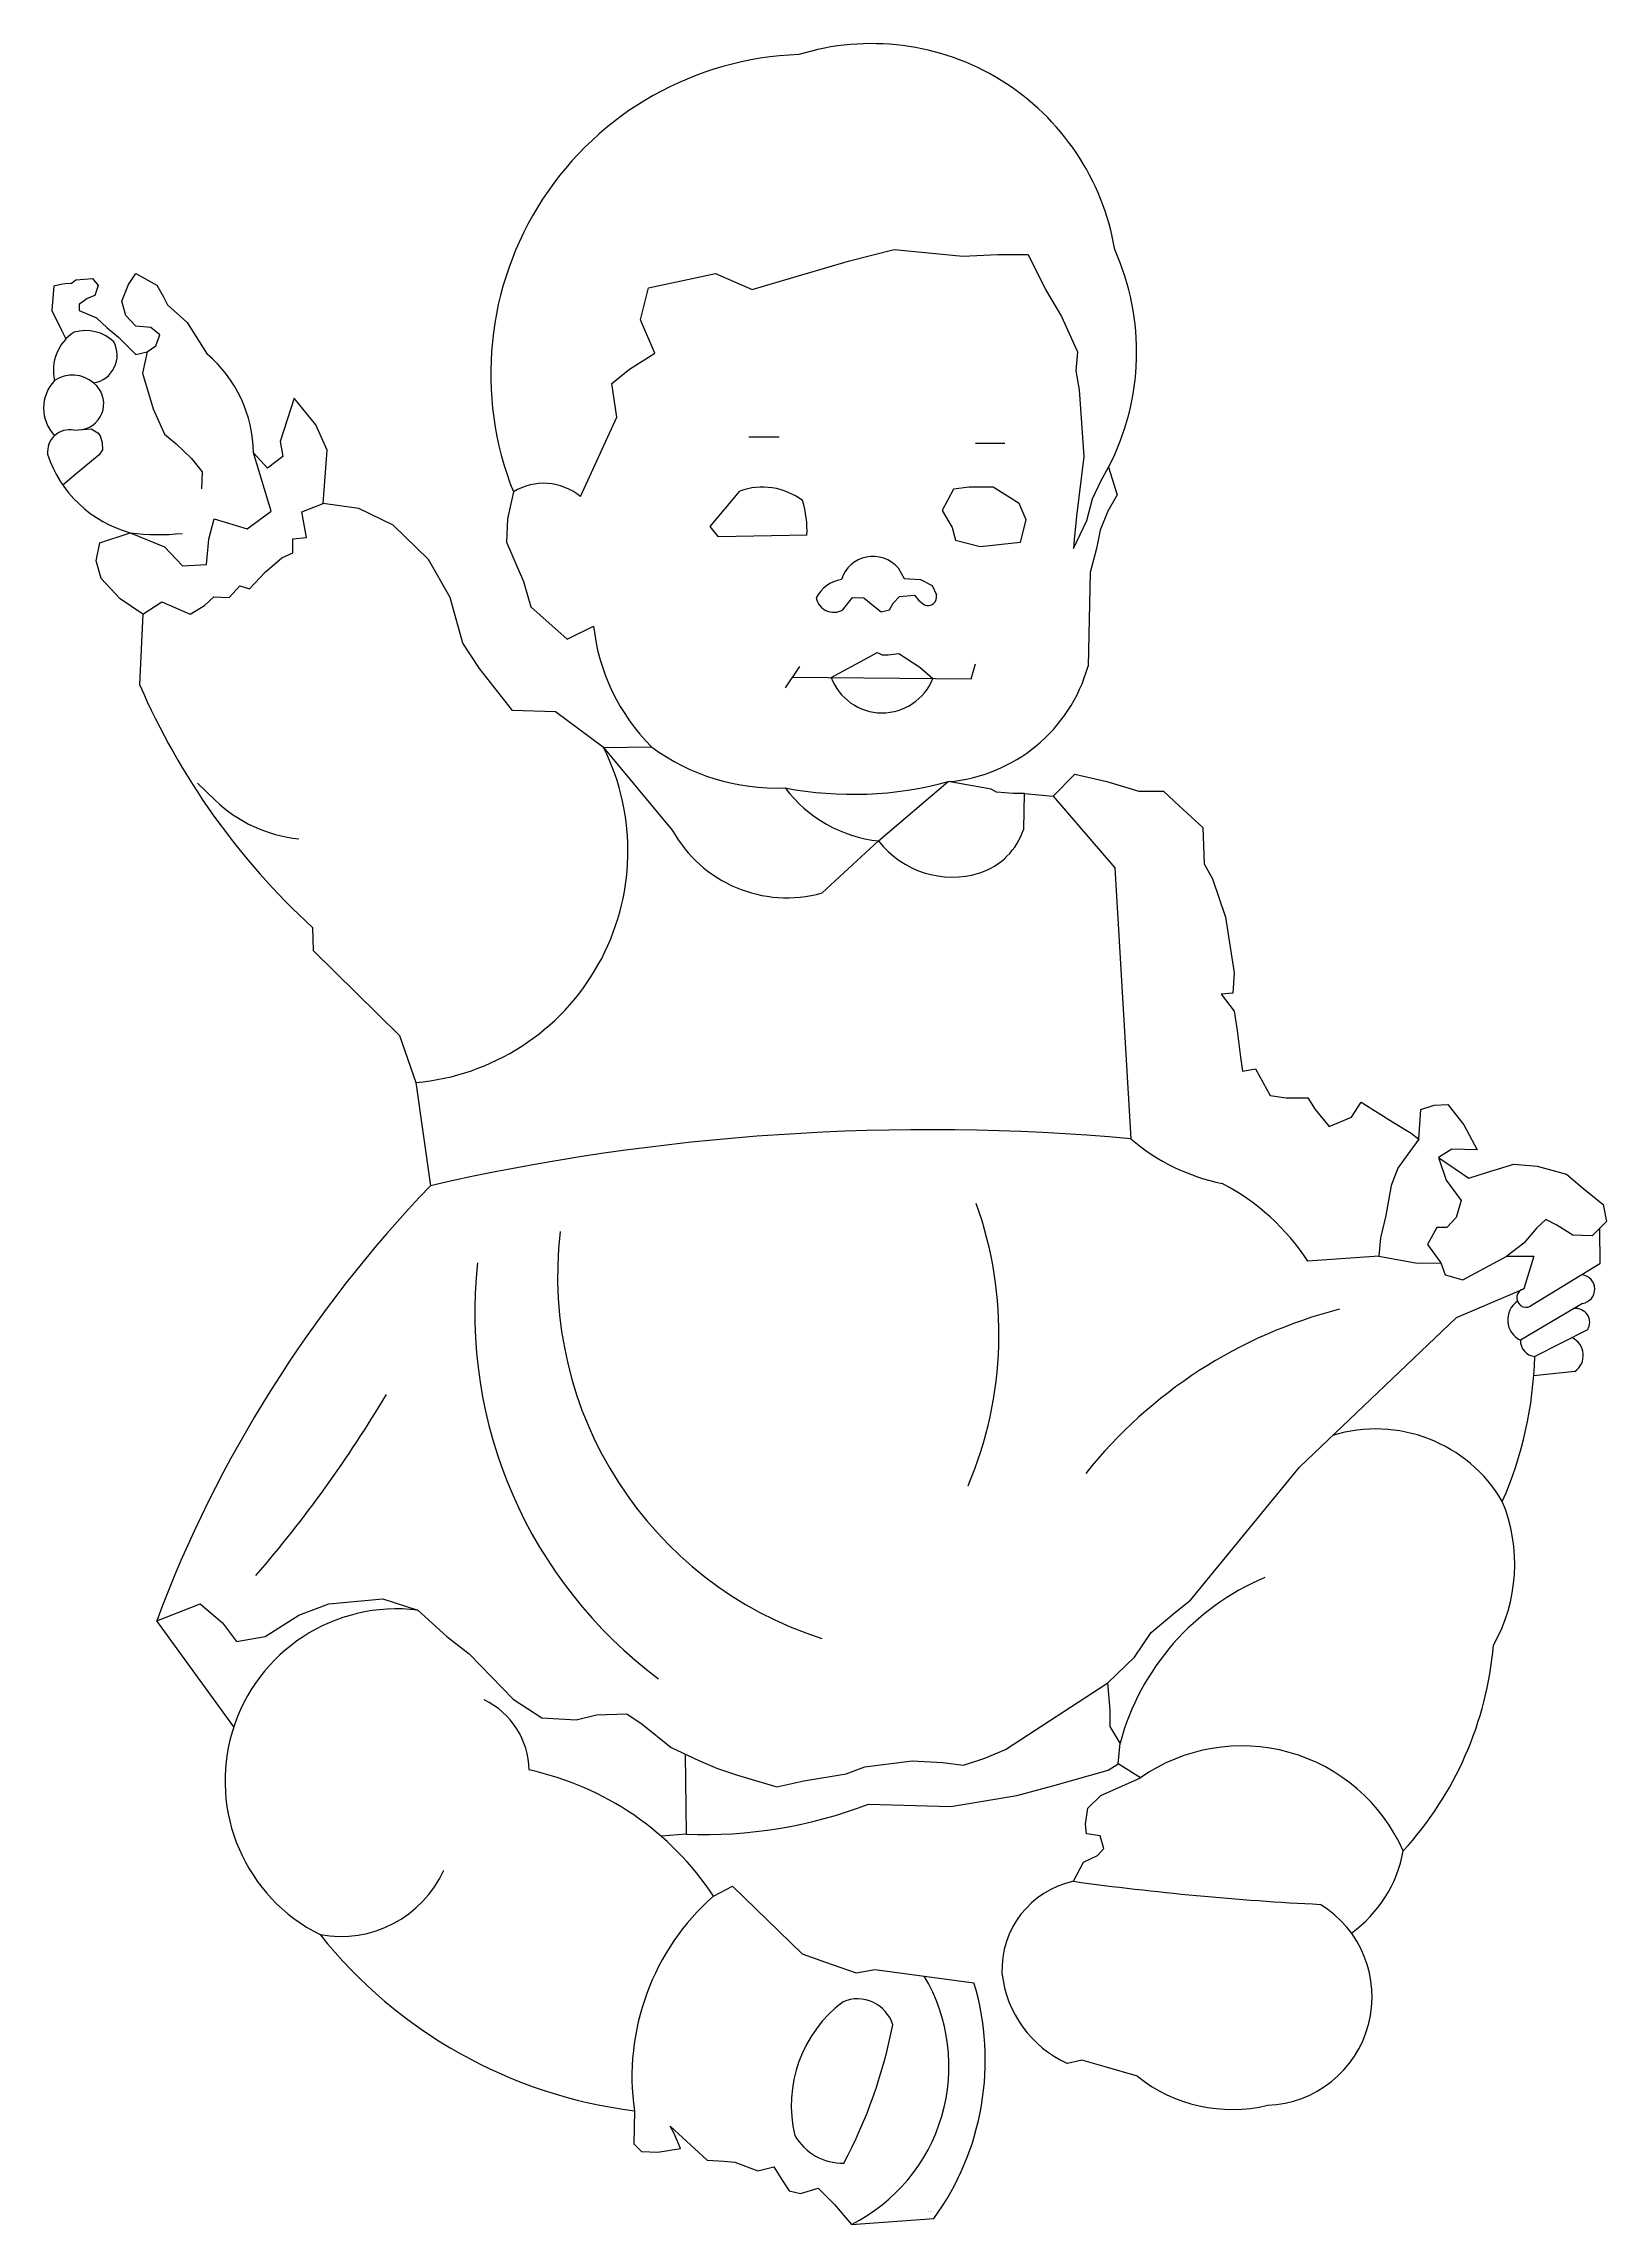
# Model space of a CAD drawing. Extents: x -0.185 to 0.173, y 0 to 0.5.
import ezdxf

# ---------------------------------------------------------------- set-up
doc = ezdxf.new("R2010")
doc.units = 0
doc.header["$MEASUREMENT"] = 0
doc.styles.add('APLUS', font='ARIAL.TTF', dxfattribs={"width": 0.6})

msp = doc.modelspace()

# ---------------------------------------------------------------- linework, layer by layer
for p, q in [((0.0462748812905635, 0.3274639125814013), (0.0512557992029856, 0.3325264929561577)), ((0.0512557992029856, 0.3325264929561577), (0.0586022087459091, 0.3308129483402351)), ((0.0586022087459091, 0.3308129483402351), (0.0586022087459091, 0.3308129483402351)), ((0.0586022087459091, 0.3308129483402351), (0.0659486204250209, 0.3286098199056586)), ((0.0659486204250209, 0.3286098199056586), (0.0715808688805618, 0.3286098199056586)), ((0.0715808688805618, 0.3286098199056586), (0.0752540736520235, 0.3251827306738169)), ((0.0752540736520235, 0.3251827306738169), (0.0806414416470562, 0.3202868887353866)), ((0.0806414416470562, 0.3202868887353866), (0.0808863221075644, 0.3119639588157344)), ((0.0808863221075644, 0.3119639588157344), (0.0828453636554689, 0.3085368695838928)), ((0.0828453636554689, 0.3085368695838928), (0.085783927045406, 0.2997243558455797)), ((0.085783927045406, 0.2997243558455797), (0.0877698053641475, 0.2869435348559748)), ((0.0877698053641475, 0.2869435348559748), (0.0875249249036393, 0.2822924860774878)), ((0.0875249249036393, 0.2822924860774878), (0.0848312419742103, 0.2820476941681608)), ((0.0848312419742103, 0.2820476941681608), (0.0848312419742103, 0.2820476941681608)), ((0.0848312419742103, 0.2820476941681608), (0.0877698053641475, 0.2781310211176651)), ((0.0877698053641475, 0.2781310211176651), (0.0885044467456721, 0.2737247629978889)), ((0.0885044467456721, 0.2737247629978889), (0.0892390881272035, 0.2676049615128132)), ((0.0892390881272035, 0.2676049615128132), (0.0897288469120519, 0.2644226654409217)), ((0.0897288469120519, 0.2644226654409217), (0.092667412438157, 0.2649122492595791)), ((0.092667412438157, 0.2649122492595791), (0.092667412438157, 0.2649122492595791)), ((0.092667412438157, 0.2649122492595791), (0.0960957367491174, 0.2587924477745001)), ((0.0960957367491174, 0.2587924477745001), (0.0997689415205859, 0.2583028627052263)), ((0.0997689415205859, 0.2583028627052263), (0.1046665485945954, 0.2583028627052263)), ((0.1046665485945954, 0.2583028627052263), (0.1063807118181595, 0.2556101504519923)), ((0.1063807118181595, 0.2556101504519923), (0.1095641556686049, 0.2516934774014898)), ((0.1147066432031294, 0.2538966058360732), (0.1169105673477167, 0.2573236950679114)), ((0.1169105673477167, 0.2573236950679114), (0.1247467378116702, 0.2524278531294777)), ((0.1095641556686049, 0.2516934774014898), (0.1147066432031294, 0.2538966058360732)), ((0.1247467378116702, 0.2524278531294777), (0.1283780567754725, 0.2501590965019171)), ((0.1283780567754725, 0.2501590965019171), (0.1301845708130088, 0.248799958669594)), ((0.1301845708130088, 0.248799958669594), (0.1266804379114701, 0.2439684146739891)), ((0.1253512839786004, 0.2421565853629797), (0.1237804666652895, 0.2381705618792555)), ((0.1266804379114701, 0.2439684146739891), (0.1253512839786004, 0.2421565853629797)), ((0.1237804666652895, 0.2381705618792555), (0.122572143354546, 0.2312856107475534)), ((0.122572143354546, 0.2312856107475534), (0.121363822179991, 0.2262124889268539)), ((0.121363822179991, 0.2262124889268539), (0.1210013260412351, 0.2219848876180455)), ((0.1210013260412351, 0.2219848876180455), (0.1047233430884538, 0.220807823686519))]:
    msp.add_line(p, q)
for points in [[(-0.0621560269497372, 0.3961649344571376), (-0.05382428619995099, 0.4143805836396521), (-0.054921394117758, 0.4220575678743695), (-0.0508986658732216, 0.4253477051603873), (-0.0450474252197627, 0.429003411411974), (-0.04833874661088901, 0.4366803970296908), (-0.0465102342019665, 0.4439918109158536), (-0.0311507280772174, 0.4472819468188685), (-0.0227395705237341, 0.4436262405672921), (-0.0165226264435702, 0.4454540936930819), (-0.0004317134654178, 0.4502065123733288), (0.009807956496988, 0.4527655075792413), (0.0255331660484422, 0.451303224802006), (0.0335786225375286, 0.451668795150564), (0.0405269711087876, 0.451668795150564), (0.04454969935332401, 0.4436262405672921), (0.0482067241711622, 0.437411537726807), (0.0518637513513085, 0.4293689817605321), (0.0514980479246035, 0.4249821334288331), (0.0522294524157054, 0.4205952850971376), (0.0533022734947887, 0.4053507798670406), (0.051624733518153, 0.391667176533454), (0.0511177076675575, 0.3862186029621634), (0.0509339313996273, 0.3842437164445647), (0.0540331110331368, 0.3906534884914922), (0.0553006780219506, 0.3955952180417968), (0.0572020273240308, 0.3996499702096337), (0.0590156355772027, 0.4028822292000547)], [(-0.182898338925733, 0.4444859171611756), (-0.1813390084958729, 0.4448638009063303), (-0.1803601745022973, 0.444994265212935), (-0.1788592998420899, 0.4450594973662374), (-0.1778804679846821, 0.4458422807046058), (-0.174095648051523, 0.4461684402204912), (-0.1727252830239145, 0.4445376413904451), (-0.1735083493643161, 0.4422545222780054), (-0.1752702475621049, 0.4415369710929256), (-0.1763143353038995, 0.4408194199078493), (-0.1771506879835681, 0.4402446350191754), (-0.1770974016442874, 0.4387972281580028), (-0.1731168161941153, 0.4371011971746509), (-0.1707023634247191, 0.4348180793128308), (-0.1680921451383166, 0.4326654245069856), (-0.165547180600133, 0.4301866101852621), (-0.1641115596881377, 0.4287515065644964), (-0.1615142780796149, 0.4293436822012496), (-0.1595308884051501, 0.4307002483604494), (-0.1585913878081697, 0.4332046790586355), (-0.1606791659631521, 0.4348742995240963), (-0.1641240007733395, 0.4351873538303439), (-0.1664205558893503, 0.4376917845285335), (-0.1673600564863239, 0.4409266740240235), (-0.1657942228700837, 0.4447876708814026), (-0.1641240007733395, 0.4472921003289724)], [(-0.1641240007733395, 0.4472921003289724), (-0.1592815241125918, 0.4446422066812712), (-0.157800056605382, 0.4419580161284312), (-0.1568741399474051, 0.4401068499280459), (-0.1523371470416722, 0.4360342850375658), (-0.1477349431112215, 0.4288219262747754)], [(-0.182898338925733, 0.4444859171611756), (-0.1834154286065495, 0.4387999882684811), (-0.1811672151385676, 0.4343051840038052), (-0.1801571729709892, 0.4322858286770063)], [(-0.1615142780796149, 0.4293436822012496), (-0.162558857141738, 0.4244710154359946), (-0.1601274580933493, 0.4162446368570484), (-0.1575090304850966, 0.4104487787955251), (-0.1548906028768438, 0.4082052204328097), (-0.1513370217884516, 0.4048398841393427), (-0.148905624876224, 0.4018484734059243), (-0.149092655572256, 0.3979222468964685)], [(-0.0568184467934337, 0.338611284684723), (-0.0678596172532176, 0.3468293191508116), (-0.0777544092148834, 0.3471202375461476), (-0.08532101784841001, 0.3567205458428889), (-0.0891043210970825, 0.3625389137496406), (-0.0920145545296111, 0.3730119772323964), (-0.0969619515785314, 0.3817395303431334), (-0.1051106039079163, 0.3895943270172364), (-0.112968234389372, 0.393376267407243), (-0.1211168867187502, 0.3945399409885899), (-0.1202438169026131, 0.4067585148433713), (-0.1228630284872126, 0.4125768827501128), (-0.1278104233999581, 0.4186861703028133), (-0.1278104233999581, 0.4186861703028133), (-0.1310116808165907, 0.4087949436107293), (-0.1304296349845576, 0.4053039228666817), (-0.1339219142491193, 0.402685657308645), (-0.1339219142491193, 0.402685657308645), (-0.1371231716657655, 0.4061766780526996)], [(-0.1783790128587185, 0.4113822976823182), (-0.1743620312530347, 0.4116615853448003), (-0.1728583966542795, 0.4107804622842158), (-0.1722880506545959, 0.4100548308663507), (-0.1718214052869727, 0.4084999069354673), (-0.1717695560390333, 0.4068413219094446), (-0.1725450175952004, 0.4056999405660693)], [(-0.1725450175952004, 0.4056999405660693), (-0.1777806551917549, 0.4013634043126025), (-0.1808764694925426, 0.3987992255088262)], [(-0.1625352289062691, 0.3692223130352867), (-0.1677133991137243, 0.3727194155270642), (-0.1720787503306047, 0.377374111103075), (-0.1732428441308592, 0.3814469686377978), (-0.1723697743147154, 0.3855198261725206), (-0.1653852136494103, 0.3878471733352213), (-0.1575275831679546, 0.3846470709865027), (-0.1534532559351782, 0.3802832950564543), (-0.147923813054218, 0.3805742134517833), (-0.1473417672221849, 0.3863925813585317), (-0.1461776734219371, 0.3910472769345391), (-0.1386110669245921, 0.3887199285212324), (-0.1330816219074572, 0.392792787306568), (-0.1371231716657655, 0.4061766780526996)], [(-0.0165936648088623, 0.4097954117471839), (-0.0235534757466303, 0.4097954117471839)], [(0.0284403998078098, 0.4083630257159337), (0.0351955096071056, 0.4083630257159337)], [(0.0590156355772027, 0.4028822292000547), (0.0609777703070064, 0.3965634371313817), (0.0588066428624732, 0.3928015053537425), (0.0570697400523754, 0.3884608133018616), (0.0562012886473231, 0.3842648113185336), (0.0547538696389003, 0.3787666024700147), (0.0543051724165194, 0.3572497829568877)], [(-0.0775154950921096, 0.3972347017515471), (-0.078882130357555, 0.3910560224952781), (-0.0791144372900015, 0.3857148873192713), (-0.0751652194385673, 0.3766581794662895), (-0.07353907091150298, 0.3708525978619775), (-0.0651760170714125, 0.3634214537586406), (-0.0591360346918735, 0.3664403567931799)], [(-0.0101761305267463, 0.3872715258452813), (-0.0304632574578714, 0.3869061232362499), (-0.0324002387229935, 0.3893208046965256), (-0.0255958708564418, 0.3974060987340926)], [(0.0208274276246301, 0.3929526548561975), (0.0230969964375121, 0.3890633690550296), (0.0239075553545802, 0.3861464050168052), (0.0239075553545802, 0.3861464050168052), (0.0295814763187286, 0.38468792237239), (0.0388218595085926, 0.3856602441353334), (0.0401187550575942, 0.3908459577031419), (0.0384976350872969, 0.3945731898771514), (0.0324994918380274, 0.3983004220511643), (0.026987683084544, 0.3983004220511643), (0.02342121872264, 0.3978142611696961), (0.0208274276246301, 0.3929526548561975)], [(-0.1625352289062691, 0.3692223130352867), (-0.1581548667852368, 0.3720064966252691), (-0.1516850068880897, 0.3691873182861749), (-0.1483671313870962, 0.3711773266726685), (-0.1462105107093177, 0.3731673350591552), (-0.1427267398311349, 0.3730015008185125), (-0.1402383326713547, 0.3756548461675768), (-0.1380817141297509, 0.3749915092049992), (-0.1344320500105741, 0.3788056917373402), (-0.1344320500105741, 0.3788056917373402), (-0.1306164905142081, 0.3821223727983659), (-0.128128083354421, 0.3832832112322486), (-0.128128083354421, 0.3864340580526316), (-0.128128083354421, 0.3864340580526316), (-0.1250001480202716, 0.3867291860228876), (-0.1260489353478312, 0.3926701668662549), (-0.1211168867187502, 0.3945399409885899)], [(0.0107330677538341, 0.3797710950901588), (0.0121471517460168, 0.3773478256468238), (0.0158843734201809, 0.3771458861096721), (0.0158843734201809, 0.3771458861096721), (0.0185105297108222, 0.3757323118508598), (0.0195205903155634, 0.3736119517132421)], [(-0.0019936860395952, 0.3701789858347649), (0.0002284468636113, 0.3730061343524067), (0.0028546010180779, 0.3729051645838377), (0.0049757270063487, 0.3711886822699037), (0.0068149955421772, 0.369700287931351), (0.0087129486805196, 0.3701789858347649), (0.0096220023703181, 0.3716935298621599), (0.011036086362494, 0.3732080726389455), (0.0144702894280049, 0.3735109819446662), (0.0154803500327461, 0.3722993472229954), (0.0167934271099862, 0.3712896507878667)], [(-0.1625352289062691, 0.3692223130352867), (-0.1632629255817449, 0.3530368964010606)], [(-0.0046171020045939, 0.3546616901542137), (0.0038298547817821, 0.3592416059878259), (0.0059566449538102, 0.3603947455420966), (0.0070514165450669, 0.3598454298660605), (0.0084608479473421, 0.3598454298660605), (0.0084608479473421, 0.3598454298660605), (0.0108770203378846, 0.3601473424304877), (0.0157093608466337, 0.3570275809322401), (0.0187009674302105, 0.3544297526698167)], [(-0.0118937757161177, 0.3571977460576007), (-0.0151582083823612, 0.3523028620913599)], [(-0.013525992049236, 0.3547503040744803), (0.0274834445220903, 0.3543423961393322), (0.0285035793297633, 0.3578096063970551)], [(-0.0568184467934337, 0.338611284684723), (-0.0458410710740996, 0.3387673566134696)], [(-0.0568184467934337, 0.338611284684723), (-0.0410658113067098, 0.3196875045454949)], [(-0.1459061270846102, 0.3265042220444573), (-0.1499911544196883, 0.3304380285401256)], [(0.0062538199399887, 0.3171912128590857), (0.0222104964869922, 0.3307857499339867)], [(0.0395287434277037, 0.3199163836112981), (0.0397314728763379, 0.3280501753036404), (0.0371329907372688, 0.3280501753036404), (0.0332917586856282, 0.3283889848047726), (0.0320490066368821, 0.3290666050576668), (0.0222104964869922, 0.3307857499339867)], [(0.0397314728763379, 0.3280501753036404), (0.0462748812905703, 0.3274639125813945), (0.0604238258616119, 0.3110388040516625), (0.0640941873836983, 0.2488809911109464)], [(0.0062538199399887, 0.3171912128590857), (-0.0067215419399371, 0.3052681108940767)], [(-0.1235799161154557, 0.2973412411947684), (-0.1234627917575569, 0.2920643364282917), (-0.1036732056980369, 0.2725728026900791), (-0.0998899024493645, 0.2618088208119841)], [(-0.0998899024493645, 0.2618088208119841), (-0.0965578192461655, 0.2381440413071165)], [(0.1301845708130225, 0.2487999586695975), (0.1306058480887045, 0.2556139073037574), (0.1336985621637783, 0.2565800322622682), (0.1367912783750403, 0.2567732575040909), (0.1404638764727048, 0.2521358567027708), (0.1435565905477785, 0.2463391069517404), (0.1377577503218992, 0.2465323321935596), (0.1346650362468255, 0.2446000822765518), (0.1364046883145838, 0.2393830070003731), (0.1398839924501141, 0.2347456074496727), (0.1387242244049327, 0.2308811063650305), (0.1365979822767179, 0.2285624072149867), (0.1342784461863621, 0.2285624072149867), (0.132152204058154, 0.224697907380971), (0.1352449202694025, 0.2204469570632963), (0.1362113943524497, 0.2177418074296072), (0.1402705825105707, 0.2165824572292703), (0.150321904856705, 0.2219927564966656), (0.1565073351430408, 0.2219927564966656), (0.1542182780024945, 0.2145092503337624)], [(0.1346650362468255, 0.2446000822765518), (0.1416350388771622, 0.2398555736811908), (0.1456967712201093, 0.2411866735378998), (0.1519387802465956, 0.2431065998805529), (0.1573405204293484, 0.2426266182948931), (0.1640626861325005, 0.2408266873486584), (0.1676638462543357, 0.2377068082924685), (0.1724653916593215, 0.2338669556071658), (0.1724653916593215, 0.2338669556071658), (0.1731856245381557, 0.2299071075254482), (0.1699445808557444, 0.2266672318222237), (0.165503149754001, 0.2267872272186421), (0.1617819515310918, 0.2290671397505332), (0.15926113859134, 0.2303870891111114), (0.1572204823282608, 0.2284671627684584), (0.1542195148480111, 0.2249872975230236), (0.150321904856705, 0.2219927564966656)], [(0.1715651026969569, 0.2282871696738393), (0.1716877576128315, 0.2201952279845971), (0.1557724972333876, 0.2104979944128329)], [(0.121001326041242, 0.2219848876180488), (0.1298116458662428, 0.220393893407922), (0.1352449202694025, 0.2204469570632963)], [(-0.1593424798760224, 0.1384058935548974), (-0.1493982226380985, 0.1422659524499574), (-0.1442283771059488, 0.1379593021774639), (-0.1410690293133788, 0.133652651904967), (-0.1344631164086017, 0.1348010917275123), (-0.1267083513146392, 0.1396819625365866), (-0.1198152253625538, 0.1422659524499574), (-0.1074650429672124, 0.1434143922724993), (-0.0994230626897806, 0.1408304023591285), (-0.0928171519211713, 0.1348010917275123), (-0.0876473085252032, 0.1307815517233057), (-0.0775948326443731, 0.120445592069802), (-0.0709889218757638, 0.1161389417973051), (-0.0631515957409467, 0.1156790976374944), (-0.0584748093845538, 0.1168124562764391), (-0.0515304899903653, 0.1170957946855591), (-0.0479874701528498, 0.1146874100790409), (-0.0413265934564867, 0.1093039615465357), (-0.0349491573217402, 0.1063288976205487), (-0.0306975339439743, 0.1044871923334995), (-0.0260797231164616, 0.1029721180447413), (-0.0171321155744753, 0.1002888041740235), (-0.0108687917904153, 0.1017199045715726), (-0.0012053775249139, 0.103329893144132), (0.0030894734971115, 0.1049398817166845), (0.0139528180404257, 0.1062863941703581), (0.0209285947527244, 0.1059333163863046), (0.025696847864985, 0.105315433078095), (0.0306417007290654, 0.1069042774785644), (0.0353216528973253, 0.1088461984124779), (0.0588080783723069, 0.1241806080805123), (0.0649091190516903, 0.1300535666453052), (0.0687505155888319, 0.1357006426212775), (0.0743996270125307, 0.1404441857407548), (0.0777890942939876, 0.1431547818090207), (0.1027720558570551, 0.1736388838468854), (0.1388105963826035, 0.2079490855410993), (0.1542182780024945, 0.2145092503337624)], [(0.1677388025109559, 0.211159516730959), (0.1534535998594567, 0.2027111074618102)], [(0.1688868579067326, 0.2051260077799623), (0.1567316997755519, 0.1989650084882506)], [(0.1659794549065242, 0.1955466147924941), (0.156517252123138, 0.194556741173248)], [(-0.1416554496961971, 0.114112965457217), (-0.1593424798760224, 0.1384058935548974)], [(0.0039401305615491, 0.0963762256417382), (0.0228536241168053, 0.0957856082730619), (0.0379591010108358, 0.0983022800049194), (0.0462111655885919, 0.1005393214053912), (0.0589389276567951, 0.1041745144627979), (0.0611767764020153, 0.1055726661197258), (0.0616242602768015, 0.1103490216626279), (0.0616242602768015, 0.1103490216626279), (0.0593864115315882, 0.1141240298857273), (0.0593864115315882, 0.1178990368582105), (0.0588080783723069, 0.1241806080805123)], [(-0.0381378753891066, 0.1078164295835422), (-0.0379158156897987, 0.0894627917207028), (-0.0436318375950308, 0.0889866276643145)], [(0.0663336250884286, 0.102404833777974), (0.0611767764020153, 0.1055726661197258)], [(0.0509445285489673, 0.0786567215970672), (0.0532667199052756, 0.083057204370142), (0.0564206653104073, 0.0845650688551523), (0.0579290742610494, 0.0862100121570894), (0.0571063049657308, 0.0890886635607926), (0.05394881350953, 0.0895577235131214), (0.0536745563656944, 0.0917509820827828), (0.0542230685171841, 0.09545210513745801), (0.0572398864184887, 0.09833075654116802), (0.0663336250884286, 0.102404833777974)], [(-0.031640422515047, 0.0752797420645907), (-0.0272686542274303, 0.0775719369005), (-0.011290308317734, 0.0620691342305934), (-0.0059255709642903, 0.0601540290143044), (0.0011006274616852, 0.057645815029208), (0.005353261819521, 0.0584314949674412), (0.0281151820649767, 0.0554099481297595)], [(0.065604038252705, 0.0339507132504271), (0.0581858873970332, 0.0360972988147052), (0.0528578704336057, 0.0376390636726042), (0.0495964502387294, 0.0368778748150648), (0.0495964502387294, 0.0368778748150648)], [(-0.0497700059406424, 0.0260502615727108), (-0.0499240647702524, 0.018498925726175), (-0.0481177533508876, 0.0166932657060475), (-0.0443661851231137, 0.0165543684928135), (-0.03922514377931, 0.0173877505215702), (-0.0406146147591786, 0.020860173348605), (-0.0415872431633832, 0.0225269361555055), (-0.033111476167456, 0.0147487084726928), (-0.029220960414463, 0.0144709152968446), (-0.0267326000123958, 0.014293239743623), (-0.0267326000123958, 0.014293239743623), (-0.0214399267723022, 0.0122485636370357), (-0.0177852191431422, 0.0131952077433131), (-0.0158399601985583, 0.0101394753053535), (-0.0142722319739379, 0.0076767913510026), (-0.0116715493951203, 0.007083742867394), (-0.007642086116915, 0.0083338152852328), (-0.003890517889141, 0.0045835980317437), (2.67e-14, 1.109e-13), (0.0188951139026317, 0.0013116665280352)]]:
    msp.add_lwpolyline(points)
for centre, radius, start, end in [((0.0046280235758831, 0.443422726911909), 0.0565772730882159, 9.508266361730364, 107.1707224937509), ((-0.0095164034340479, 0.4243259552462979), 0.0731970797384639, 92.00295063633757, 201.7226393018308), ((0.0077339828143244, 0.4292973588661844), 0.0576850672650307, 332.7470481126268, 24.00949372620459), ((-0.1727826378112536, 0.4251779394932533), 0.0102423560507675, 122.3773426872457, 193.4705242478995), ((-0.1756312015746098, 0.4248699921739579), 0.0093378507177444, 46.1633832677487, 106.3979691145197), ((-0.1748259304400798, 0.4285522812727079), 0.0064329272540356, 279.2271500881897, 28.33534359262651), ((-0.1675962574474805, 0.4057057209086843), 0.0304767248517817, 0.8854275145260254, 49.33101272244243), ((-0.1760675049337047, 0.4164461813148279), 0.0092105958972487, 136.4511351665887, 223.4813525063551), ((-0.1786650252924615, 0.4164821863862838), 0.0075130472749169, 49.58745694719025, 122.8755239230264), ((-0.1775105103829371, 0.4174478953398467), 0.0060346086979263, 280.88908704491, 51.99015712314142), ((-0.1792876993694689, 0.4063630683338867), 0.0051008209561791, 79.73826139818318, 185.7788051915802), ((-0.1582470131804596, 0.4143758012420155), 0.0274722042172098, 198.08104209723, 254.9398139156489), ((-0.0705879721492889, 0.3858997469833724), 0.0132842679030481, 50.59991618766448, 121.4317963627117), ((-0.0204280192631929, 0.382991189174342), 0.0153132722729634, 53.02139947949065, 109.7231318924903), ((-0.0333669188641347, 0.3882813066495149), 0.0232127620282971, 357.5067835046843, 17.40383848334297), ((-0.1588392703866746, 0.4378896796364044), 0.0504688201774466, 262.5475860017611, 276.0438247863802), ((0.0049565189564089, 0.3747938860284336), 0.0076250328558764, 40.74895359219197, 162.0336912339133), ((-0.001033175462039, 0.3694019441078612), 0.0078463455400364, 99.26690831786972, 153.4820619176478), ((-0.0040574873936888, 0.3736903537776059), 0.0040729572621276, 191.1151308737647, 300.4448206168216), ((0.0175314783710232, 0.3731853844879667), 0.0020343367286727, 248.7279309793117, 12.10381612786127), ((-0.0130441716342787, 0.3715541551972181), 0.04637467815777599, 186.3309579855017, 224.991175605594), ((0.0191683602902311, 0.3671688291103316), 0.036510040303894, 274.7796136433627, 344.2357414788917), ((-0.0128743314267502, 0.4182035304491222), 0.1639006389404057, 203.4281293203641, 227.5114173162986), ((0.0070867557112553, 0.3590520468674972), 0.0125002206981579, 200.5620968741747, 338.2981346065834), ((-0.104525336906661, 0.3148870565708061), 0.0532802624231232, 274.9910983018077, 26.44076550285902), ((-0.0171014889453702, 0.3776773354867322), 0.0483730300565545, 233.5497848711769, 272.2563696134967), ((0.0003603181624243, 0.4115769650096931), 0.0836937914437166, 259.2873376203026, 285.133731965585), ((-0.1235417516407567, 0.3498438257821373), 0.0323249499864374, 226.222387816013, 264.2766992470075), ((0.0095692606152875, 0.3480544063949483), 0.0310407613003249, 217.0735305981041, 263.868584323818), ((-0.0147924719528145, 0.3341551564573705), 0.029993354474759, 208.839776383024, 285.6101599456605), ((0.0231579756988715, 0.3302705230275961), 0.0213733206686513, 217.7303179816458, 287.1331862177884), ((0.0245648557905448, 0.3248113470118939), 0.0157441608195116, 288.0932222722643, 341.886125517656), ((0.0176334540902542, -0.2631978329510878), 0.5141821873528101, 84.81576810139013, 102.831424340418), ((0.0944323062561757, 0.2844261446717158), 0.0467317814595087, 229.518935247845, 258.4573805994671), ((0.1147261403932163, 0.0355114676962151), 0.2927471118372873, 136.1973808794895, 159.4222035098487), ((0.0610351272497241, 0.192418157844415), 0.0521021432361297, 33.01679154736127, 62.51461963176665), ((-0.0549370747051225, 0.2041158137938864), 0.0887953249884763, 336.9555616374372, 19.69844390983691), ((0.0200121302120863, 0.2175029348782593), 0.0873972617124686, 173.345952369213, 252.1432955928761), ((0.0184076327941899, 0.2091058594391426), 0.1047973586899452, 173.7845440133394, 233.2952806566361), ((0.1672046275837005, 0.2144364667964512), 0.0033202024915104, 279.2583410565949, 82.48661505824555), ((0.1557211386078721, 0.2073754250091904), 0.0051862886690123, 124.6313107110051, 244.0734872726251), ((0.1547899287687901, 0.2124240143650422), 0.0021621733612031, 105.3305379640385, 297.0286231172709), ((0.1661411971743805, 0.2067937303570914), 0.0032124681245729, 328.7253788131868, 97.03400564357824), ((0.1390995893315445, 0.1041139204995845), 0.1091409348811562, 104.405203088878, 141.4168875775546), ((0.1571628871202034, 0.2026496611323933), 0.0037097961715087, 179.0509515415581, 263.3254605674941), ((0.1633628490332371, 0.1992251037191257), 0.0045141895263146, 305.4252425921505, 64.66583607856948), ((0.0697051552261138, 0.2009892128480195), 0.0870500824784518, 336.1369843290976, 358.6675621912411), ((-0.3568802539382665, 0.3391532952991987), 0.2911663281738926, 319.1679200885505, 329.2503344663182), ((0.1203116542289108, 0.1487431178522715), 0.0336324247883021, 30.42118340306787, 107.1929335638278), ((0.1142284204533226, 0.151363374553541), 0.0379291408838801, 330.6487775408303, 22.32802587581181), ((0.117219860309964, 0.0952447013029733), 0.0576108604047385, 112.8649357069003, 164.8006428884963), ((-0.1042362408646328, 0.1017014255092785), 0.0394238952091166, 82.98738693384774, 243.4592732804655), ((0.0674029662337118, 0.1397249674023157), 0.0801876988279888, 317.5707818873734, 355.0256816097365), ((-0.0922095403319808, 0.1037809287483891), 0.0183349723767834, 1.255327396484372, 64.052723338873), ((0.0895462591344553, 0.0691812014422372), 0.0405294476268211, 23.93503494143275, 124.9411681618786), ((-0.0882703415789128, 0.0378360436055552), 0.0678894563792578, 33.47267475210434, 77.76144591301043), ((-0.0337142545794542, 0.1941860876762589), 0.1048075466345757, 267.7024913529406, 291.0554751874162), ((0.0974273458178772, 0.0908811704707411), 0.0296331315934071, 305.6291868116919, 349.7811903479687), ((-0.1171355643655322, 0.0919677566216829), 0.0259675587305019, 259.5350158153509, 335.6115307075484), ((0.0049150802443922, 0.0338645617922386), 0.0552405823556067, 131.4335402461685, 188.132304848956), ((0.0553012260918807, 0.0583498687906743), 0.0207689451918275, 102.108862462295, 182.121147636542), ((0.1401528972108525, 0.7282695316588726), 0.6557094905792529, 262.1807393697219, 267.1521899673432), ((0.094577826407375, 0.0521681882962549), 0.0248684508869776, 272.0602426707026, 58.49028307241954), ((-0.0361556946162743, 0.1348767090365803), 0.1096747242551552, 218.6138695672381, 262.8692786611515), ((-0.0181595502515592, 0.0362589800506228), 0.0405522243488853, 296.603039071545, 30.63115993367713), ((-0.0310202750736193, 0.0376536739835425), 0.0617437248839547, 323.9426778441471, 16.71314280424463), ((0.0601992412578571, 0.060407217577744), 0.025807928011344, 186.2866999029865, 245.7427231293365), ((0.0159161369140459, 0.0272881908420142), 0.0296956091470838, 126.8770529852886, 193.512023463782), ((0.0014120069503864, 0.0432403161431812), 0.0084776491113406, 17.43811939194665, 113.0273212452176), ((-0.1018778487193939, 0.0673189087911921), 0.1134412627365986, 331.9853874300771, 349.0553396272094), ((0.0873274341220944, 0.0611969739648395), 0.0348463003920946, 231.4347059299074, 283.5164241015609), ((-0.0019300719578818, 0.0268195684181256), 0.012785235266791, 210.3998877396893, 270.9022654236619)]:
    msp.add_arc(centre, radius, start, end)

# ---------------------------------------------------------------- texts
at = {"insert": (0.0173925539299419, 0.0029146800048126), "char_height": 8.19927471723e-05, "width": 0.0017780641137296, "attachment_point": 1, "style": 'APLUS'}
msp.add_mtext('{\\fArial|b0|i0|c0|p34;(Arbi & Elena) yourcadblocks.com}', dxfattribs=at)

doc.saveas('drawing.dxf')
